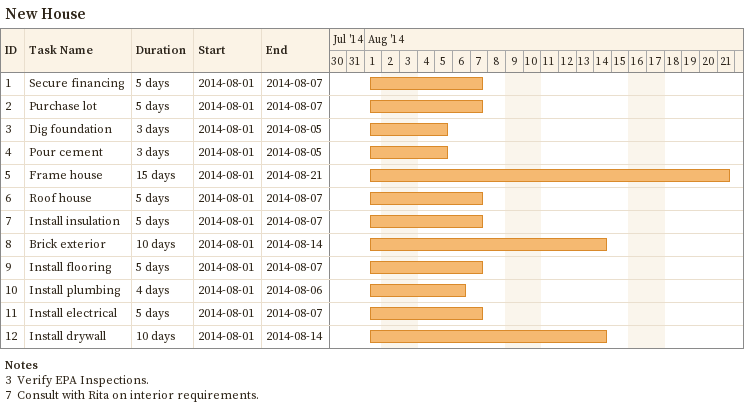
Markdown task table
New House

| ID | Task | Duration | Start | Finish |
|---|---|---|---|---|
| 1 | Secure financing | 5d | 2014-08-01 | 2014-08-07 |
| 2 | Purchase lot | 5d | 2014-08-01 | 2014-08-07 |
| 3 | Dig foundation | 3d | 2014-08-01 | 2014-08-05 |
| 4 | Pour cement | 3d | 2014-08-01 | 2014-08-05 |
| 5 | Frame house | 15d | 2014-08-01 | 2014-08-21 |
| 6 | Roof house | 5d | 2014-08-01 | 2014-08-07 |
| 7 | Install insulation | 5d | 2014-08-01 | 2014-08-07 |
| 8 | Brick exterior | 10d | 2014-08-01 | 2014-08-14 |
| 9 | Install flooring | 5d | 2014-08-01 | 2014-08-07 |
| 10 | Install plumbing | 4d | 2014-08-01 | 2014-08-06 |
| 11 | Install electrical | 5d | 2014-08-01 | 2014-08-07 |
| 12 | Install drywall | 10d | 2014-08-01 | 2014-08-14 |

Notes
- 3: Verify EPA Inspections.
- 7: Consult with Rita on interior requirements.
